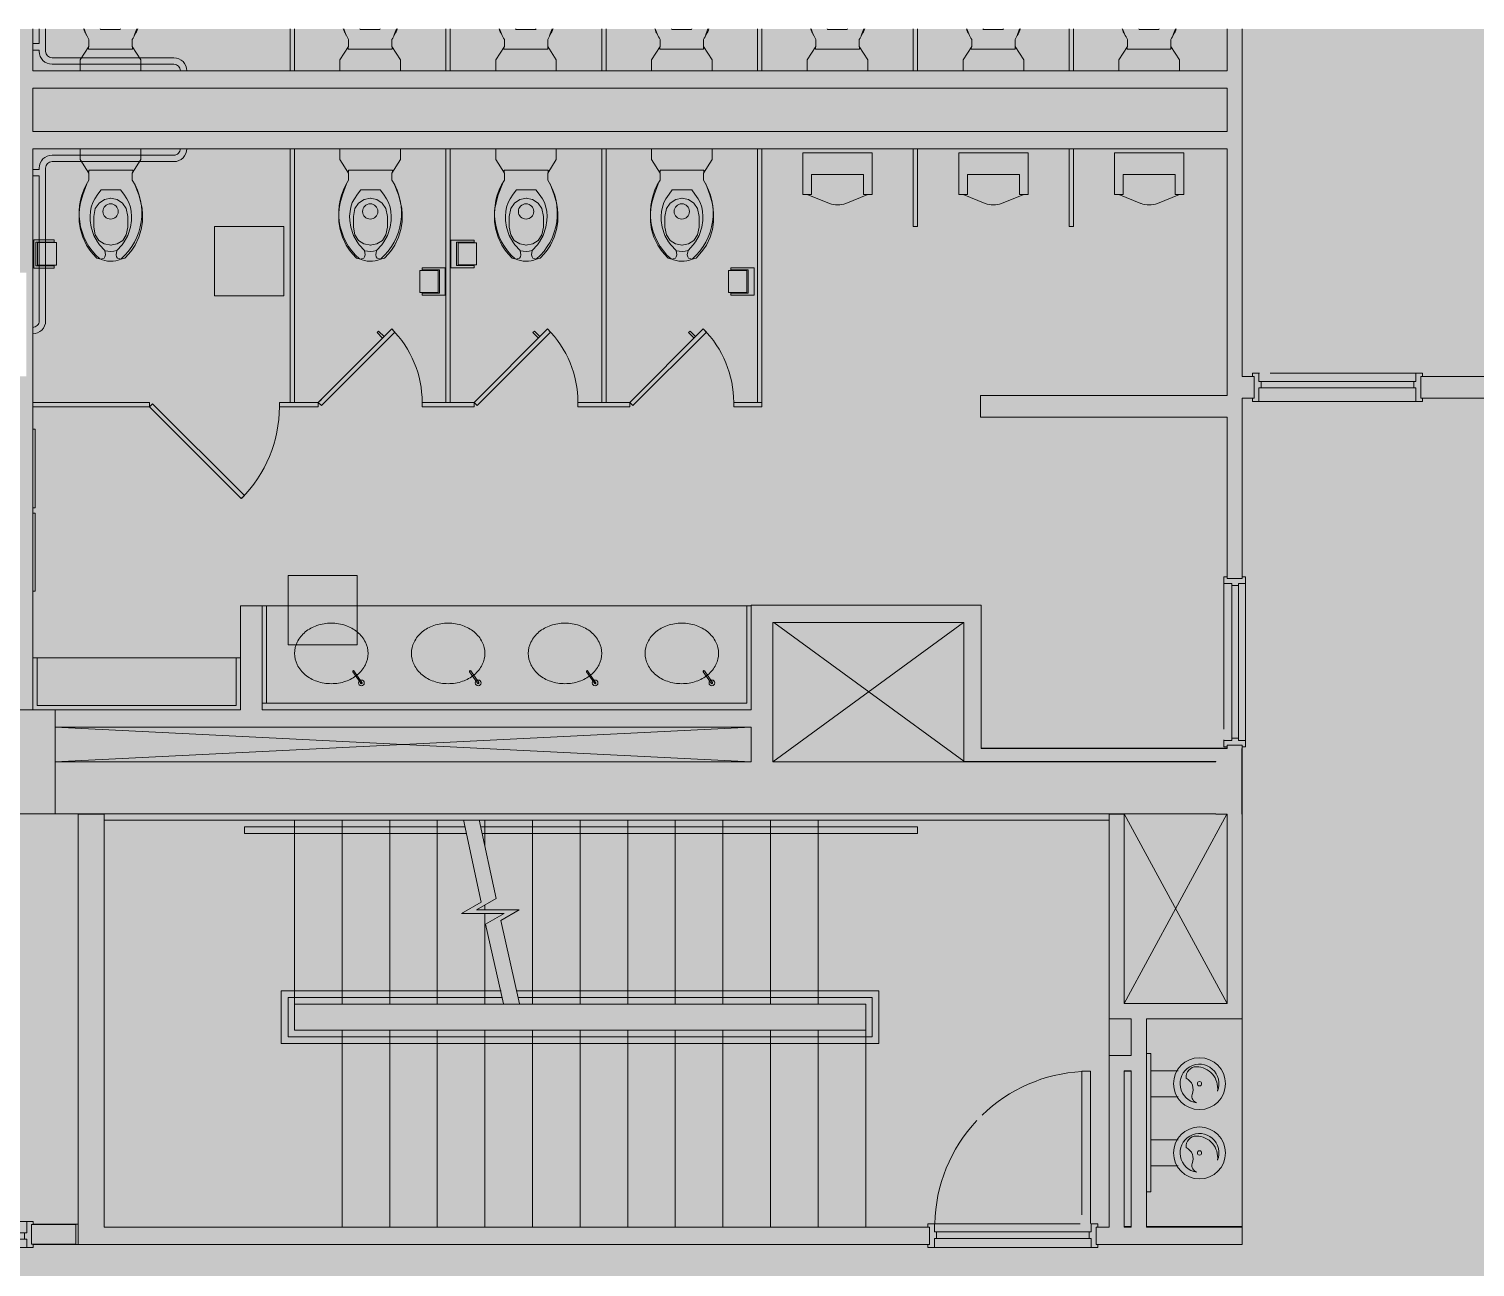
# Model space of a CAD drawing. Header units: inches. Extents: x -60 to 1865, y -31 to 1094.
# Drawn here: x 1041.1 to 1375.3, y 807.8 to 1093.8 of the extents above; entities that cross this region are included whole.
import ezdxf

# ---------------------------------------------------------------- set-up
doc = ezdxf.new("R2010")
doc.units = ezdxf.units.IN
doc.header["$MEASUREMENT"] = 0
for name, color, linetype, lineweight in [('A-CLNG', 13, 'Continuous', 13), ('A-CLNG-PATT', 13, 'Continuous', 13), ('A-DETL-GENF', 92, 'Continuous', 9), ('A-DOOR', 31, 'Continuous', 13), ('A-WALL', 113, 'Continuous', 13), ('A-WALL-PATT', 111, 'Continuous', 13), ('CORE', 7, 'Continuous', 9), ('I-WALL', 2, 'Continuous', 13), ('S-COLS', 52, 'Continuous', 13), ('Victor Bldg - 5th Floor_LINK_dwg', 8, 'Continuous', 9)]:
    doc.layers.add(name, color=color, linetype=linetype, lineweight=lineweight)

# ---------------------------------------------------------------- blocks, each defined once
blk = doc.blocks.new('Door - Single - Solid Door-8181381-REFLECTED CEILING PLAN')
at = {"layer": 'A-DOOR'}
h = blk.add_hatch(color=250, dxfattribs=at)
h.paths.add_polyline_path([(-15.26, -3.09), (-14.13, -3.09), (-14.13, -1.21), (-13.63, -1.21), (-13.63, 0.29), (-14.13, 0.29), (-14.13, 2.91), (-15.63, 2.91), (-15.63, 2.16), (-15.26, 2.16), (-15.26, -2.34), (-15.63, -2.34), (-15.63, -3.09)], flags=0)
h.paths.add_polyline_path([(22.12, -3.09), (23.62, -3.09), (23.62, -2.34), (23.24, -2.34), (23.24, 2.16), (23.62, 2.16), (23.62, 2.91), (22.12, 2.91), (22.12, 0.29), (21.62, 0.29), (21.62, -1.21), (22.12, -1.21), (22.12, -2.4)], flags=0)
at = {"layer": 'A-DOOR', "color": 8, "lineweight": 20}
for p, q in [((-14.13, 2.91), (-15.63, 2.91)), ((-15.63, 2.91), (-15.63, 2.16)), ((-14.13, 0.29), (-14.13, 2.91)), ((-13.63, 0.29), (-14.13, 0.29)), ((-13.63, -1.21), (-13.63, 0.29)), ((21.62, 0.29), (21.62, -1.21)), ((22.12, 0.29), (21.62, 0.29)), ((22.12, 2.91), (22.12, 0.29)), ((23.62, 2.91), (22.12, 2.91)), ((23.62, 2.16), (23.62, 2.91)), ((-15.63, -2.34), (-15.63, -3.09)), ((-15.63, -3.09), (-14.13, -3.09)), ((-14.13, -1.21), (-13.63, -1.21)), ((-14.13, -3.09), (-14.13, -1.21)), ((21.62, -1.21), (22.12, -1.21)), ((22.12, -1.21), (22.12, -3.09)), ((22.12, -3.09), (23.62, -3.09)), ((23.62, -3.09), (23.62, -2.34))]:
    blk.add_line(p, q, dxfattribs=at)
at = {"layer": 'A-DOOR', "lineweight": 9}
for p, q in [((-14.13, 2.91), (22.12, 2.91)), ((-13.63, 0.29), (21.62, 0.29)), ((-14.13, -3.09), (-14.01, -3.09)), ((-13.63, -1.21), (21.62, -1.21)), ((-11.53, -3.09), (22.12, -3.09))]:
    blk.add_line(p, q, dxfattribs=at)
blk = doc.blocks.new('Door - Single - Solid Door-8181384-REFLECTED CEILING PLAN')
at = {"layer": 'A-DOOR'}
h = blk.add_hatch(color=250, dxfattribs=at)
h.paths.add_polyline_path([(23.62, 2.66), (22.12, 2.66), (22.12, 0.54), (21.62, 0.54), (21.62, -0.96), (22.12, -0.96), (22.12, -2.84), (23.62, -2.84), (23.62, -2.09), (23.24, -2.09), (23.24, 1.91), (23.62, 1.91), (23.62, 2.37)], flags=0)
h.paths.add_polyline_path([(-15.26, 2.66), (-15.63, 2.66), (-15.63, 1.91), (-15.26, 1.91), (-15.26, -2.09), (-15.63, -2.09), (-15.63, -2.84), (-14.13, -2.84), (-14.13, -0.96), (-13.63, -0.96), (-13.63, 0.54), (-14.13, 0.54), (-14.13, 2.66)], flags=0)
at = {"layer": 'A-DOOR', "color": 8, "lineweight": 20}
for p, q in [((-14.13, 2.66), (-15.63, 2.66)), ((-15.63, 2.66), (-15.63, 1.91)), ((-14.13, 0.54), (-14.13, 2.66)), ((-13.63, 0.54), (-14.13, 0.54)), ((-13.63, -0.96), (-13.63, 0.54)), ((21.62, 0.54), (21.62, -0.96)), ((22.12, 0.54), (21.62, 0.54)), ((22.12, 2.66), (22.12, 0.54)), ((23.62, 2.66), (22.12, 2.66)), ((23.62, 1.91), (23.62, 2.66)), ((-15.63, -2.09), (-15.63, -2.84)), ((-15.63, -2.84), (-14.13, -2.84)), ((-14.13, -0.96), (-13.63, -0.96)), ((-14.13, -2.84), (-14.13, -0.96)), ((21.62, -0.96), (22.12, -0.96)), ((22.12, -0.96), (22.12, -2.84)), ((22.12, -2.84), (23.62, -2.84)), ((23.62, -2.84), (23.62, -2.09))]:
    blk.add_line(p, q, dxfattribs=at)
at = {"layer": 'A-DOOR', "lineweight": 9}
for p, q in [((-14.13, 2.66), (22.12, 2.66)), ((-13.63, 0.54), (21.62, 0.54)), ((-14.13, -2.84), (-14.01, -2.84)), ((-13.63, -0.96), (21.62, -0.96)), ((-11.53, -2.84), (22.12, -2.84))]:
    blk.add_line(p, q, dxfattribs=at)
blk = doc.blocks.new('Door - Single - Solid Door-8181372-REFLECTED CEILING PLAN')
at = {"layer": 'A-DOOR'}
h = blk.add_hatch(color=250, dxfattribs=at)
h.paths.add_polyline_path([(23.6, -3.16), (23.62, -3.16), (23.62, -2.41), (23.24, -2.41), (23.24, 2.59), (23.62, 2.59), (23.62, 3.34), (22.12, 3.34), (22.12, 1.46), (21.62, 1.46), (21.62, -0.04), (22.12, -0.04), (22.12, -3.16), (23.24, -3.16)], flags=0)
h.paths.add_polyline_path([(-15.61, -3.16), (-14.13, -3.16), (-14.13, -0.04), (-13.63, -0.04), (-13.63, 1.46), (-14.13, 1.46), (-14.13, 3.34), (-15.63, 3.34), (-15.63, 2.59), (-15.26, 2.59), (-15.26, -2.41), (-15.63, -2.41), (-15.63, -3.16)], flags=0)
at = {"layer": 'A-DOOR', "color": 8, "lineweight": 20}
for p, q in [((-15.63, 2.59), (-15.63, 3.34)), ((-15.63, 3.34), (-14.13, 3.34)), ((-14.13, 3.34), (-14.13, 1.46)), ((-14.13, 1.46), (-13.63, 1.46)), ((-13.63, 1.46), (-13.63, -0.04)), ((21.62, -0.04), (21.62, 1.46)), ((21.62, 1.46), (22.12, 1.46)), ((22.12, 1.46), (22.12, 3.34)), ((22.12, 3.34), (23.62, 3.34)), ((23.62, 3.34), (23.62, 2.59)), ((-15.63, -3.16), (-15.63, -2.41)), ((-14.13, -3.16), (-15.63, -3.16)), ((-13.63, -0.04), (-14.13, -0.04)), ((-14.13, -0.04), (-14.13, -3.16)), ((22.12, -0.04), (21.62, -0.04)), ((22.12, -3.16), (22.12, -0.04)), ((23.62, -3.16), (22.12, -3.16)), ((23.62, -2.41), (23.62, -3.16))]:
    blk.add_line(p, q, dxfattribs=at)
at = {"layer": 'A-DOOR', "lineweight": 9}
for p, q in [((-14.13, 3.34), (-14.01, 3.34)), ((-13.63, 1.46), (21.62, 1.46)), ((-11.53, 3.34), (22.12, 3.34)), ((-14.13, -3.16), (22.12, -3.16)), ((-13.63, -0.04), (21.62, -0.04))]:
    blk.add_line(p, q, dxfattribs=at)
blk = doc.blocks.new('Door - Single - Solid Door-8181363-REFLECTED CEILING PLAN')
at = {"layer": 'A-DOOR'}
h = blk.add_hatch(color=250, dxfattribs=at)
h.paths.add_polyline_path([(-15.63, 2.59), (-15.63, 1.84), (-15.26, 1.84), (-15.26, -1.66), (-15.63, -1.66), (-15.63, -2.41), (-14.13, -2.41), (-14.13, -0.79), (-13.63, -0.79), (-13.63, 0.71), (-14.13, 0.71), (-14.13, 2.59), (-15.26, 2.59)], flags=0)
h.paths.add_polyline_path([(22.12, 2.59), (22.12, 0.71), (21.62, 0.71), (21.62, -0.79), (22.12, -0.79), (22.12, -2.41), (23.62, -2.41), (23.62, -1.66), (23.24, -1.66), (23.24, 1.84), (23.62, 1.84), (23.62, 2.59), (23.24, 2.59)], flags=0)
at = {"layer": 'A-DOOR', "color": 8, "lineweight": 20}
for p, q in [((-15.63, 1.84), (-15.63, 2.59)), ((-15.63, 2.59), (-14.13, 2.59)), ((-14.13, 2.59), (-14.13, 0.71)), ((-14.13, 0.71), (-13.63, 0.71)), ((-13.63, 0.71), (-13.63, -0.79)), ((21.62, -0.79), (21.62, 0.71)), ((21.62, 0.71), (22.12, 0.71)), ((22.12, 0.71), (22.12, 2.59)), ((22.12, 2.59), (23.62, 2.59)), ((23.62, 2.59), (23.62, 1.84)), ((-15.63, -2.41), (-15.63, -1.66)), ((-14.13, -2.41), (-15.63, -2.41)), ((-13.63, -0.79), (-14.13, -0.79)), ((-14.13, -0.79), (-14.13, -2.41)), ((22.12, -0.79), (21.62, -0.79)), ((22.12, -2.41), (22.12, -0.79)), ((23.62, -2.41), (22.12, -2.41)), ((23.62, -1.66), (23.62, -2.41))]:
    blk.add_line(p, q, dxfattribs=at)
at = {"layer": 'A-DOOR', "lineweight": 9}
for p, q in [((-14.13, 2.59), (-14.01, 2.59)), ((-13.63, 0.71), (21.62, 0.71)), ((-11.53, 2.59), (22.12, 2.59)), ((-14.13, -2.41), (22.12, -2.41)), ((-13.63, -0.79), (21.62, -0.79))]:
    blk.add_line(p, q, dxfattribs=at)
blk = doc.blocks.new('Concrete-Rectangular-Column - 24_ X 24_-6973359-REFLECTED CEILING PLAN')
at = {"layer": 'S-COLS', "lineweight": 9}
blk.add_hatch(color=7, dxfattribs=at).paths.add_polyline_path([(12, -12), (12, 12), (-12, 12), (-12, -12)], flags=0)
at = {"layer": 'S-COLS', "color": 8, "lineweight": 20}
for p, q in [((-12, 12), (12, 12)), ((-12, -12), (-12, 12)), ((12, 12), (12, -12)), ((12, -12), (-12, -12))]:
    blk.add_line(p, q, dxfattribs=at)
blk = doc.blocks.new('Victor Bldg - 5th Floor_LINK_dwg_DRL36-8211179-REFLECTED CEILING PLAN')
at = {"layer": 'CORE'}
blk.add_line((0, 36), (0, 0.8), dxfattribs=at)
at = {"layer": 'CORE', "flags": 128}
blk.add_lwpolyline([(-2, 2.8), (-2, 36), (0, 36)], dxfattribs=at)
at = {"layer": 'CORE'}
for start, end in [(93.1798, 134.0968), (136.8853, 178.8026)]:
    blk.add_arc((0, 0), 36, start, end, dxfattribs=at)
blk = doc.blocks.new('Victor Bldg - 5th Floor_LINK_dwg_TOILETWP-8211189-REFLECTED CEILING PLAN')
at = {"layer": 'CORE', "flags": 128}
for points in [[(7.25, 5), (5.62, 5), (2.5, 7), (0, 7)], [(8.12, -5.46), (10.63, -6.42), (12.51, -6.92), (13.83, -7.19), (15.03, -7.26), (16.87, -7.26), (18.65, -6.98), (20.47, -6.44), (22.28, -5.58), (23.44, -4.8), (24.31, -4.1), (25.28, -3.19), (25.51, -2.28), (25.47, -2.01), (25.3, -1.48), (24.97, -1.3), (24.53, -1.17), (23.54, -1.33), (22.24, -2.55), (21.51, -3.05), (20.03, -3.89), (18.15, -4.51), (16.56, -4.74), (15.6, -4.76), (14.51, -4.67), (13.47, -4.49), (12.4, -4.14), (11.6, -3.67), (10.47, -2.94), (9.53, -2.21), (9.53, 2.3), (10.47, 3.03), (11.6, 3.77), (12.4, 4.23), (13.47, 4.59), (14.51, 4.77), (15.6, 4.85), (16.56, 4.84), (18.15, 4.6), (20.03, 3.98), (21.51, 3.14), (22.24, 2.64), (23.54, 1.43), (24.53, 1.27), (24.97, 1.39), (25.3, 1.57), (25.47, 2.11), (25.51, 2.37), (25.28, 3.28), (24.31, 4.19), (23.44, 4.89), (22.28, 5.68), (20.47, 6.53), (18.65, 7.07), (16.87, 7.35), (15.03, 7.35), (13.83, 7.28), (12.51, 7.01), (10.63, 6.51), (8.12, 5.55)], [(5.43, 5.11), (4.97, 5.11), (4.97, -5.04), (5.43, -5.04)], [(22.31, -0.02), (21.99, 1.55), (21.18, 2.81), (19.9, 3.63), (18.1, 4), (15.65, 4), (13.85, 3.63), (12.61, 2.77), (11.74, 1.51), (11.44, 0)], [(22.31, 0.11), (21.99, -1.46), (21.18, -2.72), (19.9, -3.54), (18.1, -3.9), (15.65, -3.9), (13.85, -3.54), (12.61, -2.68), (11.74, -1.41), (11.44, 0.09)], [(0, -7), (2.5, -7), (5.62, -5), (7.25, -5)]]:
    blk.add_lwpolyline(points, dxfattribs=at)
at = {"layer": 'CORE'}
blk.add_circle((14.5, 0), 1.77, dxfattribs=at)
for centre, radius, start, end in [((14.87, -6.83), 14.07, 40.8531, 122.7754), ((18.78, 0), 4.96, 344.4353, 16.8577), ((20.02, 0), 5.98, 335.3815, 23.3669), ((14.91, 6.75), 14.03, 236.9216, 318.7734)]:
    blk.add_arc(centre, radius, start, end, dxfattribs=at)
blk = doc.blocks.new('Victor Bldg - 5th Floor_LINK_dwg_AG131-8211190-REFLECTED CEILING PLAN')
at = {"layer": 'CORE'}
for p, q in [((1257, 1055.54), (1262.11, 1053.49)), ((1271, 1055.54), (1265.89, 1053.49))]:
    blk.add_line(p, q, dxfattribs=at)
at = {"layer": 'CORE', "flags": 128}
blk.add_lwpolyline([(1256, 1055.54), (1256, 1065.14), (1272, 1065.14), (1272, 1055.54), (1270, 1055.54), (1270, 1060.16), (1258, 1060.16), (1258, 1055.54)], close=True, dxfattribs=at)
at = {"layer": 'CORE'}
blk.add_ellipse((1264, 1056.13), major_axis=(4, 0), ratio=0.75, start_param=4.220783, end_param=5.203995, dxfattribs=at)
blk = doc.blocks.new('Victor Bldg - 5th Floor_LINK_dwg_AG131-8211191-REFLECTED CEILING PLAN')
at = {"layer": 'CORE'}
for p, q in [((1221, 1055.54), (1226.11, 1053.49)), ((1235, 1055.54), (1229.89, 1053.49))]:
    blk.add_line(p, q, dxfattribs=at)
at = {"layer": 'CORE', "flags": 128}
blk.add_lwpolyline([(1220, 1055.54), (1220, 1065.14), (1236, 1065.14), (1236, 1055.54), (1234, 1055.54), (1234, 1060.16), (1222, 1060.16), (1222, 1055.54)], close=True, dxfattribs=at)
at = {"layer": 'CORE'}
blk.add_ellipse((1228, 1056.13), major_axis=(4, 0), ratio=0.75, start_param=4.220783, end_param=5.203995, dxfattribs=at)
blk = doc.blocks.new('Victor Bldg - 5th Floor_LINK_dwg_AG131-8211192-REFLECTED CEILING PLAN')
at = {"layer": 'CORE'}
for p, q in [((1293, 1055.54), (1298.11, 1053.49)), ((1307, 1055.54), (1301.89, 1053.49))]:
    blk.add_line(p, q, dxfattribs=at)
at = {"layer": 'CORE', "flags": 128}
blk.add_lwpolyline([(1292, 1055.54), (1292, 1065.14), (1308, 1065.14), (1308, 1055.54), (1306, 1055.54), (1306, 1060.16), (1294, 1060.16), (1294, 1055.54)], close=True, dxfattribs=at)
at = {"layer": 'CORE'}
blk.add_ellipse((1300, 1056.13), major_axis=(4, 0), ratio=0.75, start_param=4.220783, end_param=5.203995, dxfattribs=at)
blk = doc.blocks.new('Victor Bldg - 5th Floor_LINK_dwg_TOILETWP-V5-REFLECTED CEILING PLAN')
at = {"layer": 'CORE'}
for p, q in [((9.66, 6.14), (8.12, 5.55)), ((8.12, -5.46), (9.66, -6.05))]:
    blk.add_line(p, q, dxfattribs=at)
at = {"layer": 'CORE', "flags": 128}
for points in [[(7.25, 5), (5.63, 5), (2.5, 7), (0, 7)], [(5.43, 5.11), (4.97, 5.11), (4.97, -5.04), (5.43, -5.04)], [(9.66, -2.32), (9.53, -2.21), (9.53, 2.3), (9.66, 2.41)], [(0, -7), (2.5, -7), (5.63, -5), (7.25, -5)]]:
    blk.add_lwpolyline(points, dxfattribs=at)
at = {"layer": 'CORE'}
for centre, radius, start, end in [((14.87, -6.83), 14.07, 111.7273, 122.7754), ((14.91, 6.75), 14.03, 236.9216, 248.0339)]:
    blk.add_arc(centre, radius, start, end, dxfattribs=at)
blk = doc.blocks.new('Victor Bldg - 5th Floor_LINK_dwg-6972324-REFLECTED CEILING PLAN')
at = {"layer": 'CORE'}
for p, q in [((1044.99, 1088.61), (1044.99, 1093.79)), ((1101.5, 1093.79), (1101.5, 1084.12)), ((1102.5, 1093.79), (1102.5, 1084.12)), ((1137.5, 1093.79), (1137.5, 1084.12)), ((1138.5, 1093.79), (1138.5, 1084.12)), ((1173.5, 1093.79), (1173.5, 1084.12)), ((1174.5, 1093.79), (1174.5, 1084.12)), ((1209.5, 1093.79), (1209.5, 1084.12)), ((1210.5, 1093.79), (1210.5, 1084.12)), ((1245.5, 1093.79), (1245.5, 1084.12)), ((1246.5, 1093.79), (1246.5, 1084.12)), ((1281.5, 1093.79), (1281.5, 1084.12)), ((1282.5, 1093.79), (1282.5, 1084.12)), ((1074.63, 1087.12), (1046.48, 1087.12)), ((1046.48, 1085.63), (1074.63, 1085.63)), ((1101.5, 1007.5), (1101.5, 1066.12)), ((1102.5, 1007.5), (1102.5, 1066.12)), ((1137.5, 1007.5), (1137.5, 1066.12)), ((1138.5, 1007.5), (1138.5, 1066.12)), ((1173.5, 1007.5), (1173.5, 1066.12)), ((1174.5, 1007.5), (1174.5, 1066.12)), ((1209.5, 1007.5), (1209.5, 1066.12)), ((1046.48, 1064.62), (1074.63, 1064.62)), ((1074.63, 1063.13), (1046.48, 1063.13)), ((1044.99, 1061.64), (1044.99, 1026.34)), ((1044.98, 1045.03), (1046.48, 1045.03)), ((1044.98, 1044.53), (1046.48, 1044.53)), ((1044.98, 1044.43), (1046.48, 1044.43)), ((1043.5, 1026.28), (1043.5, 1038.78)), ((1046.48, 1039.2), (1044.98, 1039.2)), ((1044.98, 1039.03), (1046.48, 1039.03)), ((1044.98, 1038.53), (1046.48, 1038.53)), ((1095, 960.5), (1208, 960.5)), ((1096, 960.5), (1096, 938)), ((1257.13, 956.69), (1213, 924.5)), ((1213.26, 956.69), (1257.19, 924.64)), ((1090, 948.5), (1042, 948.5)), ((1047.22, 924.51), (1208, 932.5)), ((1208, 924.5), (1047.22, 932.49)), ((1261.18, 927.62), (1318, 927.62)), ((1257.38, 924.56), (1257.38, 924.5)), ((1052.5, 912.5), (1052.5, 912.38)), ((1294.25, 912.38), (1294.25, 912.5)), ((1318, 868.63), (1294.25, 912.5)), ((1317.93, 912.38), (1294.25, 868.63)), ((1290.75, 911), (1058.5, 911)), ((1113.5, 868.5), (1113.5, 911)), ((1124.5, 868.5), (1124.5, 911)), ((1135.5, 868.5), (1135.5, 911)), ((1146.5, 904.93), (1146.5, 911)), ((1157.5, 868.5), (1157.5, 911)), ((1168.5, 868.5), (1168.5, 911)), ((1179.5, 868.5), (1179.5, 911)), ((1190.5, 868.5), (1190.5, 911)), ((1201.5, 868.5), (1201.5, 911)), ((1212.5, 868.5), (1212.5, 911)), ((1223.5, 868.5), (1223.5, 911)), ((1146.5, 890.27), (1146.5, 891.38)), ((1146.5, 868.5), (1146.5, 889.43)), ((1150.23, 871.6), (1099.4, 871.6)), ((1103.05, 862.5), (1102.5, 862.5)), ((1113.5, 817), (1113.5, 862.5)), ((1124.5, 817), (1124.5, 862.5)), ((1135.5, 817), (1135.5, 862.5)), ((1146.5, 817), (1146.5, 862.5)), ((1157.5, 817), (1157.5, 862.5)), ((1168.5, 817), (1168.5, 862.5)), ((1179.5, 817), (1179.5, 862.5)), ((1190.5, 817), (1190.5, 862.5)), ((1201.5, 817), (1201.5, 862.5)), ((1212.5, 817), (1212.5, 862.5)), ((1223.5, 817), (1223.5, 862.5)), ((1290.75, 856.63), (1290.75, 865.13)), ((1294.25, 853), (1295.88, 853)), ((1300.38, 853.12), (1306.68, 853.12)), ((1300.38, 847.12), (1306.68, 847.12)), ((1300.38, 837.12), (1306.68, 837.12)), ((1300.38, 831.12), (1306.68, 831.12)), ((1052.5, 817.63), (1042.13, 817.63)), ((1295.88, 817.13), (1294.25, 817.13)), ((1299.38, 817.13), (1321.5, 817.13))]:
    blk.add_line(p, q, dxfattribs=at)
at = {"layer": 'CORE', "flags": 128}
for points in [[(1043.5, 1093.79), (1043.5, 1090.39), (1042, 1090.39)], [(1042, 1088.9), (1043.5, 1088.9), (1043.5, 1088.61)], [(1210.5, 1007.5), (1204, 1007.5), (1204, 1006.5), (1210.5, 1006.5), (1210.5, 1066.12)], [(1245.5, 1066.12), (1245.5, 1048.12), (1246.5, 1048.12), (1246.5, 1066.12)], [(1281.5, 1066.12), (1281.5, 1048.12), (1282.5, 1048.12), (1282.5, 1066.12)], [(1042, 1061.35), (1043.5, 1061.35), (1043.5, 1061.64)], [(1043.5, 1026.34), (1043.5, 1059.86), (1042, 1059.86)], [(1044.96, 1038.53), (1042.23, 1038.53), (1042.23, 1045.03), (1044.96, 1045.03)], [(1044.96, 1044.53), (1042.73, 1044.53), (1042.73, 1039.03), (1044.96, 1039.03)], [(1044.96, 1039.2), (1043.1, 1039.2), (1043.1, 1044.43), (1044.96, 1044.43)], [(1046.48, 1044.53), (1046.98, 1044.53), (1046.98, 1045.03), (1046.48, 1045.03)], [(1046.48, 1044.43), (1047.5, 1044.43), (1047.5, 1039.2), (1046.48, 1039.2)], [(1046.48, 1039.03), (1046.98, 1039.03), (1046.98, 1038.53), (1046.48, 1038.53)], [(1108, 1007.5), (1124.97, 1024.47), (1125.68, 1023.76)], [(1108, 1006.5), (1108, 1007.5), (1108.71, 1006.79), (1125.68, 1023.76)], [(1123.2, 1022.7), (1121.92, 1023.99), (1121.57, 1023.63), (1122.85, 1022.35)], [(1159.2, 1022.7), (1157.92, 1023.99), (1157.57, 1023.63), (1158.85, 1022.35)], [(1195.2, 1022.7), (1193.92, 1023.99), (1193.57, 1023.63), (1194.85, 1022.35)], [(1042, 1007.5), (1069, 1007.5), (1069, 1006.5), (1069.71, 1007.21), (1090.92, 985.99), (1090.21, 985.29), (1069, 1006.5), (1042, 1006.5)], [(1108.71, 1008.21), (1108, 1007.5), (1099, 1007.5), (1099, 1006.5), (1108, 1006.5)], [(1042, 1001.32), (1042.56, 1001.32), (1042.56, 983.19), (1042, 983.19)], [(1042, 963.94), (1042.56, 963.94), (1042.56, 981.94), (1042, 981.94)], [(1207, 960.5), (1207, 938), (1095, 938)], [(1089, 948.5), (1089, 937.5), (1043, 937.5), (1043, 948.5)], [(1257.29, 924.56), (1257.38, 924.5), (1257.38, 924.56)], [(1142.2, 907.9), (1090.93, 907.9), (1090.93, 909.45), (1141.87, 909.45)], [(1102.5, 911), (1102.5, 868.5), (1102.5, 862.5), (1234.5, 862.5), (1234.5, 868.5), (1102.5, 868.5), (1234.5, 868.5), (1234.5, 862.5)], [(1150.83, 868.55), (1146.67, 886.98), (1150.92, 889.43), (1141.1, 889.43), (1145.64, 892.05), (1141.52, 911.05)], [(1154.48, 868.55), (1150.15, 887.81), (1154.4, 890.27), (1144.58, 890.27), (1149.12, 892.89), (1145.17, 911.05)], [(1145.52, 909.45), (1246.5, 909.45), (1246.5, 907.9), (1145.85, 907.9)], [(1099.45, 871.6), (1099.45, 859.4), (1174.57, 859.4), (1237.5, 859.4), (1237.5, 871.6), (1153.88, 871.6)], [(1154.18, 870.05), (1236, 870.05), (1236, 860.95), (1174.23, 860.95), (1101, 860.95), (1101, 870.05), (1150.53, 870.05)], [(1234.5, 817), (1234.5, 862.5), (1102.5, 862.5), (1102.5, 868.5)], [(1299.38, 857.12), (1300.38, 857.12), (1300.38, 825.12), (1299.38, 825.12)]]:
    blk.add_lwpolyline(points, dxfattribs=at)
for points in [[(1084, 1032.12), (1084, 1048.12), (1100, 1048.12), (1100, 1032.12)], [(1144.03, 1038.63), (1138.65, 1038.63), (1138.65, 1045), (1144.03, 1045), (1144.03, 1044.5), (1139.97, 1044.5), (1139.97, 1039.13), (1144.03, 1039.13)], [(1144.54, 1044.38), (1140.34, 1044.38), (1140.34, 1039.27), (1144.54, 1039.27)], [(1131.46, 1032.87), (1135.66, 1032.87), (1135.66, 1037.98), (1131.46, 1037.98)], [(1131.97, 1038.63), (1137.35, 1038.63), (1137.35, 1032.25), (1131.97, 1032.25), (1131.97, 1032.75), (1136.03, 1032.75), (1136.03, 1038.13), (1131.97, 1038.13)], [(1202.8, 1032.87), (1207, 1032.87), (1207, 1037.98), (1202.8, 1037.98)], [(1203.31, 1038.63), (1208.69, 1038.63), (1208.69, 1032.25), (1203.31, 1032.25), (1203.31, 1032.75), (1207.37, 1032.75), (1207.37, 1038.13), (1203.31, 1038.13)], [(1132, 1006.5), (1132, 1007.5), (1144, 1007.5), (1144.71, 1006.79), (1161.68, 1023.76), (1160.97, 1024.47), (1144, 1007.5), (1144, 1006.5)], [(1197.68, 1023.76), (1196.97, 1024.47), (1180, 1007.5), (1168, 1007.5), (1168, 1006.5), (1180, 1006.5), (1180, 1007.5), (1180.71, 1006.79)], [(1117, 951.5), (1101, 951.5), (1101, 967.5), (1117, 967.5)], [(1115.97, 945.3), (1117.82, 942.62)], [(1116.24, 945.46), (1118.08, 942.78)], [(1142.97, 945.3), (1144.82, 942.62)], [(1143.24, 945.46), (1145.08, 942.78)], [(1169.97, 945.3), (1171.82, 942.62)], [(1170.24, 945.46), (1172.08, 942.78)], [(1196.97, 945.3), (1198.82, 942.62)], [(1197.24, 945.46), (1199.08, 942.78)]]:
    blk.add_lwpolyline(points, close=True, dxfattribs=at)
at = {"layer": 'CORE'}
for centre, radius in [((1117.95, 942.7), 0.667), ((1117.95, 942.7), 0.667), ((1144.95, 942.7), 0.667), ((1144.95, 942.7), 0.667), ((1171.95, 942.7), 0.667), ((1171.95, 942.7), 0.667), ((1198.95, 942.7), 0.667), ((1198.95, 942.7), 0.667), ((1311.63, 850.12), 6), ((1311.63, 850.12), 0.5), ((1311.63, 834.12), 6), ((1311.63, 834.12), 0.5)]:
    blk.add_circle(centre, radius, dxfattribs=at)
for centre, radius, start, end in [((1046.48, 1088.61), 2.98, 180, 270), ((1046.48, 1088.61), 1.49, 180, 270), ((1074.63, 1084.13), 2.98, 359.8525, 90), ((1074.63, 1084.13), 1.49, 359.7049, 90), ((1074.63, 1066.12), 2.98, 270, 0.1475), ((1074.63, 1066.12), 1.49, 270, 0.2951), ((1046.48, 1061.64), 2.98, 90, 180), ((1046.48, 1061.64), 1.49, 90, 180), ((1042.01, 1026.34), 2.98, 269.8525, 0), ((1042.01, 1026.34), 1.49, 269.7049, 0), ((1108, 1007.5), 24, 0, 45), ((1144, 1007.5), 24, 0, 45), ((1180, 1007.5), 24, 0, 45), ((1069, 1006.5), 30, 315, 360), ((1110.45, 947.85), 8.59, 108.8354, 129.4725), ((1111, 946.23), 10.29, 90, 108.8354), ((1111, 946.23), 10.29, 71.1646, 90), ((1111.55, 947.85), 8.59, 50.5275, 71.1646), ((1137.45, 947.85), 8.59, 108.8354, 129.4725), ((1138, 946.23), 10.29, 90, 108.8354), ((1138, 946.23), 10.29, 71.1646, 90), ((1138.55, 947.85), 8.59, 50.5275, 71.1646), ((1164.45, 947.85), 8.59, 108.8354, 129.4725), ((1165, 946.23), 10.29, 90, 108.8354), ((1165, 946.23), 10.29, 71.1646, 90), ((1165.55, 947.85), 8.59, 50.5275, 71.1646), ((1191.45, 947.85), 8.59, 108.8354, 129.4725), ((1192, 946.23), 10.29, 90, 108.8354), ((1192, 946.23), 10.29, 71.1646, 90), ((1192.55, 947.85), 8.59, 50.5275, 71.1646), ((1109.61, 948.87), 7.26, 129.4725, 153.2988), ((1112.39, 948.87), 7.26, 26.7012, 50.5275), ((1136.61, 948.87), 7.26, 129.4725, 153.2988), ((1139.39, 948.87), 7.26, 26.7012, 50.5275), ((1163.61, 948.87), 7.26, 129.4725, 153.2988), ((1166.39, 948.87), 7.26, 26.7012, 50.5275), ((1190.61, 948.87), 7.26, 129.4725, 153.2988), ((1193.39, 948.87), 7.26, 26.7012, 50.5275), ((1108.3, 949.53), 5.8, 153.2988, 180), ((1108.3, 949.53), 5.8, 180, 206.7012), ((1113.7, 949.53), 5.8, 0, 26.7012), ((1113.7, 949.53), 5.8, 333.2988, 0), ((1135.3, 949.53), 5.8, 153.2988, 180), ((1135.3, 949.53), 5.8, 180, 206.7012), ((1140.7, 949.53), 5.8, 0, 26.7012), ((1140.7, 949.53), 5.8, 333.2988, 0), ((1162.3, 949.53), 5.8, 153.2988, 180), ((1162.3, 949.53), 5.8, 180, 206.7012), ((1167.7, 949.53), 5.8, 0, 26.7012), ((1167.7, 949.53), 5.8, 333.2988, 0), ((1189.3, 949.53), 5.8, 153.2988, 180), ((1189.3, 949.53), 5.8, 180, 206.7012), ((1194.7, 949.53), 5.8, 0, 26.7012), ((1194.7, 949.53), 5.8, 333.2988, 0), ((1109.61, 950.18), 7.26, 206.7012, 230.5275), ((1112.39, 950.18), 7.26, 309.4725, 333.2988), ((1136.61, 950.18), 7.26, 206.7012, 230.5275), ((1139.39, 950.18), 7.26, 309.4725, 333.2988), ((1163.61, 950.18), 7.26, 206.7012, 230.5275), ((1166.39, 950.18), 7.26, 309.4725, 333.2988), ((1190.61, 950.18), 7.26, 206.7012, 230.5275), ((1193.39, 950.18), 7.26, 309.4725, 333.2988), ((1110.45, 951.21), 8.59, 230.5275, 251.1646), ((1111, 952.82), 10.29, 251.1646, 270), ((1111, 952.82), 10.29, 270, 288.8354), ((1111.55, 951.21), 8.59, 288.8354, 309.4725), ((1116.1, 945.39), 0.167, 12.1914, 237.3508), ((1116.1, 945.39), 0.167, 12.1914, 237.3508), ((1117.95, 942.7), 0.167, 191.6829, 56.8423), ((1117.95, 942.7), 0.167, 191.6829, 56.8423), ((1137.45, 951.21), 8.59, 230.5275, 251.1646), ((1138, 952.82), 10.29, 251.1646, 270), ((1138, 952.82), 10.29, 270, 288.8354), ((1138.55, 951.21), 8.59, 288.8354, 309.4725), ((1143.1, 945.39), 0.167, 12.1914, 237.3508), ((1143.1, 945.39), 0.167, 12.1914, 237.3508), ((1144.95, 942.7), 0.167, 191.6829, 56.8423), ((1144.95, 942.7), 0.167, 191.6829, 56.8423), ((1164.45, 951.21), 8.59, 230.5275, 251.1646), ((1165, 952.82), 10.29, 251.1646, 270), ((1165, 952.82), 10.29, 270, 288.8354), ((1165.55, 951.21), 8.59, 288.8354, 309.4725), ((1170.1, 945.39), 0.167, 12.1914, 237.3508), ((1170.1, 945.39), 0.167, 12.1914, 237.3508), ((1171.95, 942.7), 0.167, 191.6829, 56.8423), ((1171.95, 942.7), 0.167, 191.6829, 56.8423), ((1191.45, 951.21), 8.59, 230.5275, 251.1646), ((1192, 952.82), 10.29, 251.1646, 270), ((1192, 952.82), 10.29, 270, 288.8354), ((1192.55, 951.21), 8.59, 288.8354, 309.4725), ((1197.1, 945.39), 0.167, 12.1914, 237.3508), ((1197.1, 945.39), 0.167, 12.1914, 237.3508), ((1198.95, 942.7), 0.167, 191.6829, 56.8423), ((1198.95, 942.7), 0.167, 191.6829, 56.8423), ((1311.63, 850.12), 4.5, 337.8836, 261.735), ((1310.91, 851.65), 2.38, 89.6651, 186.1474), ((1310.88, 849.07), 4.95, 352.5494, 89.5664), ((1307.28, 848.8), 2.88, 336.5344, 64.0013), ((1311.51, 847.22), 1.64, 164.7948, 251.1974), ((1311.63, 834.12), 4.5, 337.8836, 261.735), ((1310.91, 835.65), 2.38, 89.6651, 186.1474), ((1310.88, 833.07), 4.95, 352.5494, 89.5664), ((1307.28, 832.8), 2.88, 336.5344, 64.0013), ((1311.51, 831.22), 1.64, 164.7948, 251.1974)]:
    blk.add_arc(centre, radius, start, end, dxfattribs=at)
for name, p, rotation in [('Victor Bldg - 5th Floor_LINK_dwg_TOILETWP-V5-REFLECTED CEILING PLAN', (1060, 1084.12), 90), ('Victor Bldg - 5th Floor_LINK_dwg_TOILETWP-V5-REFLECTED CEILING PLAN', (1120, 1084.12), 90), ('Victor Bldg - 5th Floor_LINK_dwg_TOILETWP-V5-REFLECTED CEILING PLAN', (1156, 1084.12), 90), ('Victor Bldg - 5th Floor_LINK_dwg_TOILETWP-V5-REFLECTED CEILING PLAN', (1192, 1084.12), 90), ('Victor Bldg - 5th Floor_LINK_dwg_TOILETWP-V5-REFLECTED CEILING PLAN', (1228, 1084.12), 90), ('Victor Bldg - 5th Floor_LINK_dwg_TOILETWP-V5-REFLECTED CEILING PLAN', (1264, 1084.12), 90), ('Victor Bldg - 5th Floor_LINK_dwg_TOILETWP-V5-REFLECTED CEILING PLAN', (1300, 1084.12), 90), ('Victor Bldg - 5th Floor_LINK_dwg_TOILETWP-8211189-REFLECTED CEILING PLAN', (1060, 1066.12), 270), ('Victor Bldg - 5th Floor_LINK_dwg_TOILETWP-8211189-REFLECTED CEILING PLAN', (1120, 1066.12), 270), ('Victor Bldg - 5th Floor_LINK_dwg_TOILETWP-8211189-REFLECTED CEILING PLAN', (1156, 1066.12), 270), ('Victor Bldg - 5th Floor_LINK_dwg_TOILETWP-8211189-REFLECTED CEILING PLAN', (1192, 1066.12), 270)]:
    blk.add_blockref(name, p, dxfattribs=dict(rotation=rotation))
for name, p in [('Victor Bldg - 5th Floor_LINK_dwg_AG131-8211191-REFLECTED CEILING PLAN', (0, 0)), ('Victor Bldg - 5th Floor_LINK_dwg_AG131-8211190-REFLECTED CEILING PLAN', (0, 0)), ('Victor Bldg - 5th Floor_LINK_dwg_AG131-8211192-REFLECTED CEILING PLAN', (0, 0)), ('Victor Bldg - 5th Floor_LINK_dwg_DRL36-8211179-REFLECTED CEILING PLAN', (1286.45, 817))]:
    blk.add_blockref(name, p)

msp = doc.modelspace()

# ---------------------------------------------------------------- hatches: boundary and pattern name
at = {"layer": 'A-CLNG-PATT'}
h = msp.add_hatch(dxfattribs=at)
h.set_pattern_fill('FP_25', color=256, style=0, pattern_type=2)
h.set_pattern_definition([(0, (0, 0), (15.36, 3.84), [1.267, -10.253, 1.267, -10.253, -61.44]), (0, (0, 0), (15.36, 3.84), [-23.04, 1.267, -21.773, 1.267, -10.253, -26.88]), (0, (0, 0), (15.36, 3.84), [-57.6, 1.267, -6.413, 1.267, -17.933]), (120, (5.76, 1.92), (-11.0055376, 11.38215), [1.267, -10.253, 1.267, -10.253, -61.44]), (120, (5.76, 1.92), (-11.0055376, 11.38215), [-23.04, 1.267, -21.773, 1.267, -10.253, -26.88]), (120, (5.76, 1.92), (-11.0055376, 11.38215), [-57.6, 1.267, -6.413, 1.267, -17.933]), (240, (7.68, 9.6), (-4.3544624, -15.22215), [1.267, -10.253, 1.267, -10.253, -61.44]), (240, (7.68, 9.6), (-4.3544624, -15.22215), [-23.04, 1.267, -21.773, 1.267, -10.253, -26.88]), (240, (7.68, 9.6), (-4.3544624, -15.22215), [-57.6, 1.267, -6.413, 1.267, -17.933])])
h.paths.add_polyline_path([(1801, 717.75), (1854.625, 717.75), (1854.625, 753), (1864.7863, 753), (1864.7863, 813.25), (1737.0625, 813.25), (1737.0625, 813), (1710.5, 813), (1710.5, 813.25), (1657.75, 813.25), (1657.75, 813), (1633.75, 813), (1633.75, 813.25), (1633.5, 813.25), (1633.5, 813), (1630.5, 813), (1630.5, 1080.375), (1491.6875, 1080.375), (1491.6875, 814.375), (1491.5, 814.375), (1491.5, 813), (1488.5, 813), (1488.5, 814.375), (1488.25, 814.375), (1488.25, 813), (1381.5, 813), (1381.5, 1008.5), (1363.125, 1008.5), (1363.1053, 1007.75), (1323.875, 1007.75), (1323.875, 1008.5), (1321.5, 1008.5), (1321.5, 967.1875), (1322.25, 967.1678), (1322.25, 927.9375), (1321.5, 927.9375), (1321.5, 813), (1288.125, 813), (1288.125, 812.25), (1248.875, 812.25), (1248.875, 813), (1042.125, 813), (1042.125, 812.3125), (1006.9749, 812.3125), (1031.1933, 788.0941), (1029.9558, 786.8567), (1004.5, 812.3125), (1002.875, 812.3125), (1002.875, 813), (902.8125, 813), (902.8125, 904), (888.0625, 904), (888.0625, 903.25), (886.4375, 903.25), (860.9817, 877.7942), (859.7442, 879.0316), (883.9626, 903.25), (848.8125, 903.25), (848.8125, 904), (829.0625, 904), (829.0625, 951.5), (829, 951.5), (829, 1093.7899), (768.5, 1093.7899), (768.5, 827.9259), (838.625, 827.9259), (838.625, 750.9259), (909.0625, 750.9259), (909.0625, 757.875), (910.8125, 757.875), (910.8125, 750.9259), (1653.9807, 750.9259), (1653.9807, 751.4259), (1801, 751.4259), (1801, 747.9259)], flags=0)
at = {"layer": 'A-DETL-GENF'}
h = msp.add_hatch(color=9, dxfattribs=at)
h.paths.add_polyline_path([(1859, 714.25), (1859, 748), (1864.7863, 748), (1864.7863, 749.5), (1858.125, 749.5), (1858.125, 714.25)], flags=0)
h.paths.add_polyline_path([(1854.625, 717.75), (1854.625, 753), (1864.7863, 753), (1864.7863, 813.25), (1737.0625, 813.25), (1737.0625, 813), (1710.5, 813), (1710.5, 813.25), (1657.75, 813.25), (1657.75, 813), (1633.75, 813), (1633.75, 814.5), (1633.5, 814.5), (1633.5, 813), (1630.5, 813), (1630.5, 855.5), (1637, 855.5), (1637, 826.5), (1657.5, 826.5), (1657.5, 817.75), (1710.5, 817.75), (1710.5, 826.5), (1730.625, 826.5), (1730.625, 924.5), (1710.5, 924.5), (1710.5, 926.5), (1657.5, 926.5), (1657.5, 924.5), (1637, 924.5), (1637, 897.5), (1630.5, 897.5), (1630.5, 959.5), (1637, 959.5), (1637, 932.5), (1657.5, 932.5), (1657.5, 930.5), (1710.5, 930.5), (1710.5, 932.5), (1730.625, 932.5), (1730.625, 1093.7899), (1321.5, 1093.7899), (1321.5, 1013.5), (1323.875, 1013.5), (1323.875, 1014.25), (1325.375, 1014.25), (1325.375, 1012.375), (1325.875, 1012.375), (1325.875, 1010.875), (1325.375, 1010.875), (1325.375, 1007.75), (1323.875, 1007.75), (1323.875, 1008.5), (1321.5, 1008.5), (1321.5, 967.1875), (1322.25, 967.1678), (1322.25, 965.6875), (1320.625, 965.6875), (1320.625, 965.1875), (1319.125, 965.1875), (1319.125, 965.6875), (1317.25, 965.6875), (1317.25, 967.1875), (1318, 967.1875), (1318, 1004.125), (1261, 1004.125), (1261, 1009.125), (1318, 1009.125), (1318, 1066.125), (1042, 1066.125), (1042, 936.5), (1090, 936.5), (1090, 960.5), (1095, 960.5), (1095, 936.5), (1208, 936.5), (1208, 960.6875), (1261.1875, 960.6875), (1261.1875, 927.5625), (1318, 927.5625), (1318, 927.9375), (1317.25, 927.9375), (1317.25, 929.4375), (1319.125, 929.4375), (1319.125, 929.9375), (1320.625, 929.9375), (1320.625, 929.4375), (1322.25, 929.4375), (1322.25, 927.9375), (1321.5, 927.9375), (1321.5, 927.5625), (1321.4375, 927.5625), (1321.4375, 912.375), (1321.5, 912.375), (1321.5, 865.125), (1299.375, 865.125), (1299.375, 817), (1321.5, 817), (1321.5, 813), (1288.125, 813), (1288.125, 812.25), (1286.625, 812.25), (1286.625, 814.375), (1286.125, 814.375), (1286.125, 815.875), (1286.625, 815.875), (1286.625, 817.75), (1288.125, 817.75), (1288.125, 817), (1290.75, 817), (1290.75, 856.625), (1295.875, 856.625), (1295.875, 865.125), (1290.75, 865.125), (1290.75, 912.375), (1294.25, 912.375), (1294.25, 868.625), (1318, 868.625), (1318, 912.375), (1315.4375, 912.375), (1315.4375, 912.5), (993.0598, 912.5), (993.0598, 951.5), (990.4348, 951.5), (990.4348, 950.75), (988.9348, 950.75), (988.9348, 954.875), (988.4348, 954.875), (988.4348, 956.375), (988.9348, 956.375), (988.9348, 958.25), (990.4348, 958.25), (990.4348, 957.5), (993.0598, 957.5), (993.0598, 1017.0625), (1016.5, 1017.0625), (1016.5, 1037.5), (1036, 1037.5), (1036, 1093.7899), (867.4375, 1093.7899), (867.4375, 957.5), (951.1848, 957.5), (951.1848, 958.25), (952.6848, 958.25), (952.6848, 956.375), (953.1848, 956.375), (953.1848, 954.875), (952.6848, 954.875), (952.6848, 950.75), (951.1848, 950.75), (951.1848, 951.5), (833.5625, 951.5), (833.5625, 907.5), (848.8125, 907.5), (848.8322, 908.25), (850.3125, 908.25), (850.3125, 906.625), (850.8125, 906.625), (850.8125, 905.125), (850.3125, 905.125), (850.3125, 903.25), (848.8125, 903.25), (848.8125, 904), (829.0625, 904), (829.0625, 951.5), (829, 951.5), (829, 1093.7899), (768.5, 1093.7899), (768.5, 827.9259), (838.625, 827.9259), (838.625, 750.9259), (1653.9807, 750.9259), (1653.9807, 751.4259), (1801, 751.4259), (1801, 717.75), (1807.0148, 717.75)], flags=0)
h.paths.add_polyline_path([(1249.25, 812.25), (1248.875, 812.25), (1248.875, 813), (1052.5, 813), (1052.5, 912.375), (1058.5, 912.375), (1058.5, 817), (1248.875, 817), (1248.875, 817.75), (1250.375, 817.75), (1250.375, 815.875), (1250.875, 815.875), (1250.875, 814.375), (1250.375, 814.375), (1250.375, 812.25)], flags=0)
h.paths.add_polyline_path([(1040.625, 812.3125), (1040.625, 814.1875), (1040.125, 814.1875), (1040.125, 815.6875), (1040.625, 815.6875), (1040.625, 818.3125), (1042.125, 818.3125), (1042.125, 817.5625), (1052, 817.5625), (1052, 813.0625), (1042.125, 813.0625), (1042.125, 812.3125), (1041.75, 812.3125)], flags=0)
h.paths.add_polyline_path([(1004.375, 812.3125), (1002.875, 812.3125), (1002.875, 813.0625), (902.8125, 813.0625), (902.8125, 904), (888.0625, 904), (888.0625, 903.25), (886.5625, 903.25), (886.5625, 905.125), (886.0625, 905.125), (886.0625, 906.625), (886.5625, 906.625), (886.5625, 908.25), (888.0625, 908.25), (888.0625, 907.5), (902.8125, 907.5), (902.8125, 951.3125), (907.3125, 951.3125), (907.3125, 817.5625), (1002.875, 817.5625), (1002.875, 818.3125), (1004.375, 818.3125), (1004.375, 815.6875), (1004.875, 815.6875), (1004.875, 814.1875), (1004.375, 814.1875), (1004.375, 813)], flags=0)
h.paths.add_polyline_path([(1488.5, 813), (1488.5, 814.5), (1488.25, 814.5), (1488.25, 813), (1381.5, 813), (1381.5, 1008.5), (1363.125, 1008.5), (1363.1053, 1007.75), (1361.625, 1007.75), (1361.625, 1010.875), (1361.125, 1010.875), (1361.125, 1012.375), (1361.625, 1012.375), (1361.625, 1014.25), (1363.125, 1014.25), (1363.125, 1013.5), (1381.5, 1013.5), (1381.5, 1064.75), (1383, 1064.75), (1383, 1064.4113), (1391, 1064.4113), (1391, 1039), (1407, 1039), (1407, 1034.5), (1464.5, 1034.5), (1464.5, 1037), (1485, 1037), (1485, 1064.4113), (1491.5, 1064.4113), (1491.5, 1001.5), (1485, 1001.5), (1485, 1029), (1464.5, 1029), (1464.5, 1030.5), (1407, 1030.5), (1407, 1027), (1391, 1027), (1391, 930.5), (1485, 930.5), (1485, 959.5), (1491.5, 959.5), (1491.5, 897.5), (1485, 897.5), (1485, 926.5), (1395, 926.5), (1395, 906.5), (1391, 906.5), (1391, 826.5), (1485, 826.5), (1485, 855.5), (1491.5, 855.5), (1491.5, 813)], flags=0)
h.paths.add_polyline_path([(1294.25, 817), (1295.875, 817), (1295.875, 853.125), (1294.25, 853.125), (1294.25, 818.5216)], flags=0)
h.paths.add_polyline_path([(1747.717, 817.75), (1864.7863, 817.75), (1864.7863, 994.5), (1841.9885, 994.5), (1841.9885, 1002.5), (1843.4885, 1002.5), (1843.4885, 1093.7899), (1737.125, 1093.7899), (1737.1301, 932.5), (1737.25, 932.5), (1737.25, 924.5), (1737.125, 924.5), (1737.125, 826.5), (1737.0625, 826.5), (1737.0625, 817.75)], flags=0)
h.paths.add_polyline_path([(1023.2231, 916), (1023.2231, 936.5), (1026.375, 936.5), (1026.375, 1013.5), (1016.5, 1013.5), (1016.5, 1013.5625), (996.5598, 1013.5625), (996.5598, 916)], flags=0)
h.paths.add_polyline_path([(1279.4396, 924.5), (1315.4375, 924.5), (1315.4243, 924.5625), (1257.1875, 924.5625), (1257.1875, 956.6875), (1213, 956.6875), (1213, 924.5), (1261.6081, 924.5)], flags=0)
h.paths.add_polyline_path([(1090, 924.5), (1208, 924.5), (1208, 932.5), (1047.2231, 932.5), (1047.2231, 924.5)], flags=0)
h.paths.add_polyline_path([(1038.5, 936.5), (1038.5, 1013.5), (1029.875, 1013.5), (1029.875, 936.5)], flags=0)
h.paths.add_polyline_path([(846.8514, 957.5), (861.9375, 957.5), (861.9375, 1093.7899), (838, 1093.7899), (838, 1037.5), (853, 1037.5), (853, 1013.5), (838, 1013.5), (838, 957.5), (838.625, 957.5)], flags=0)
h.paths.add_polyline_path([(1637, 1001.5), (1630.5, 1001.5), (1630.5, 1064.5), (1637, 1064.5), (1637, 1017.1892)], flags=0)
h.paths.add_polyline_path([(1847.9885, 1002.5), (1864.7863, 1002.5), (1864.7863, 1045.5), (1847.9885, 1045.5)], flags=0)
h.paths.add_polyline_path([(1864.7863, 1052), (1864.7863, 1093.7899), (1847.9885, 1093.7899), (1847.9885, 1052), (1854.625, 1052)], flags=0)
h.paths.add_polyline_path([(1279.4396, 1070.125), (1318, 1070.125), (1318, 1080.125), (1042, 1080.125), (1042, 1070.125), (1202.1292, 1070.125)], flags=0)
h.paths.add_polyline_path([(1318, 1084.125), (1318, 1093.7899), (1042, 1093.7899), (1042, 1084.125), (1279.4396, 1084.125)], flags=0)
at = {"layer": 'A-WALL-PATT', "lineweight": 9}
for points in [[(1036, 1037.5), (1042, 1037.5), (1042, 1093.7899), (1036, 1093.7899)], [(1162.3703, 1080.125), (1318, 1080.125), (1318, 1084.125), (1042, 1084.125), (1042, 1080.125)], [(1162.3703, 1066.125), (1318, 1066.125), (1318, 1070.125), (1042, 1070.125), (1042, 1066.125)], [(1038.5, 936.5), (1042, 936.5), (1042, 1037.5), (1040.5, 1037.5), (1040.5, 1013.5), (1038.5, 1013.5), (1038.5, 956.1557)], [(1318, 1004.125), (1318, 1009.125), (1261, 1009.125), (1261, 1004.125), (1291.7942, 1004.125)], [(1090, 936.5), (1095, 936.5), (1095, 960.5), (1090, 960.5), (1090, 956.1557)], [(1208, 924.5), (1213, 924.5), (1213, 960.6875), (1208, 960.6875), (1208, 925.0857)], [(1257.1875, 956.6875), (1261.1875, 956.6875), (1261.1875, 960.6875), (1213, 960.6875), (1213, 956.6875)], [(1261.1875, 924.5625), (1261.1875, 956.6875), (1257.1875, 956.6875), (1257.1875, 924.5625)], [(1162.3703, 932.5), (1208, 932.5), (1208, 936.5), (1047.2231, 936.5), (1047.2231, 932.5)], [(1318, 924.5625), (1321.4375, 924.5625), (1321.4375, 927.5625), (1261.1875, 927.5625), (1261.1875, 924.5625), (1315.4375, 924.5625)], [(1315.4375, 912.5), (1315.4375, 924.5), (1047.2231, 924.5), (1047.2231, 912.5), (1279.4396, 912.5)], [(1318, 912.375), (1321.4375, 912.375), (1321.4375, 924.5625), (1315.4375, 924.5625), (1315.4375, 912.375)], [(1052.5, 817), (1058.5, 817), (1058.5, 912.375), (1052.5, 912.375), (1052.5, 818.5216)], [(1294.25, 865.125), (1294.25, 912.375), (1290.75, 912.375), (1290.75, 865.125)], [(1321.5, 868.625), (1321.5, 912.375), (1318, 912.375), (1318, 868.625)], [(1294.7124, 865.125), (1321.5, 865.125), (1321.5, 868.625), (1294.25, 868.625), (1294.25, 865.125)], [(1295.875, 817), (1299.375, 817), (1299.375, 865.125), (1295.875, 865.125), (1295.875, 817.6328)], [(1290.75, 853.125), (1295.875, 853.125), (1295.875, 856.625), (1290.75, 856.625)], [(1294.25, 817), (1294.25, 853.125), (1290.75, 853.125), (1290.75, 817)]]:
    msp.add_hatch(color=7, dxfattribs=at).paths.add_polyline_path(points, flags=0)
h = msp.add_hatch(color=7, dxfattribs=at)
h.paths.add_polyline_path([(1318.4874, 927.5625), (1321.5, 927.5625), (1321.5, 928.3125), (1318, 928.3125), (1318, 927.5625)], flags=0)
h.paths.add_polyline_path([(1318, 966.8125), (1321.5, 966.8125), (1321.5, 1093.7899), (1318, 1093.7899), (1318, 1004.125)], flags=0)
h = msp.add_hatch(color=7, dxfattribs=at)
h.paths.add_polyline_path([(1362.75, 1008.5), (1381.5, 1008.5), (1381.4613, 1013.5), (1362.75, 1013.5)], flags=0)
h.paths.add_polyline_path([(1321.5, 1008.5), (1324.25, 1008.5), (1324.25, 1013.5), (1321.5, 1013.5), (1321.5, 1009.125)], flags=0)
h = msp.add_hatch(color=7, dxfattribs=at)
h.paths.add_polyline_path([(1045.3009, 813.0625), (1052, 813.0625), (1052, 817.5625), (1041.75, 817.5625), (1041.75, 813.0625)], flags=0)
h.paths.add_polyline_path([(902.8125, 813.0625), (1003.25, 813.0625), (1003.25, 817.5625), (902.8125, 817.5625)], flags=0)
h = msp.add_hatch(color=7, dxfattribs=at)
h.paths.add_polyline_path([(1249.25, 813), (1249.25, 817), (1052.5, 817), (1052.5, 813), (1162.3703, 813)], flags=0)
h.paths.add_polyline_path([(1287.75, 813), (1321.5, 813), (1321.5, 817), (1287.75, 817), (1287.75, 814.375)], flags=0)

# ---------------------------------------------------------------- linework, layer by layer
at = {"layer": 'A-CLNG'}
for p, q in [((1321.5, 912.375), (1321.5, 927.5625)), ((1321.5, 817), (1321.5, 865.125)), ((1042.125, 813), (1052.5, 813))]:
    msp.add_line(p, q, dxfattribs=at)
at = {"layer": 'A-WALL', "color": 8, "lineweight": 20}
for p, q in [((1047.2231, 924.5), (1208, 924.5)), ((1213, 924.5), (1315.4375, 924.5)), ((1315.4375, 912.5), (1047.2231, 912.5))]:
    msp.add_line(p, q, dxfattribs=at)
at = {"layer": 'I-WALL', "color": 8, "lineweight": 20}
for p, q in [((1042, 1093.7899), (1042, 1084.125)), ((1318, 1084.125), (1318, 1093.7899)), ((1321.5, 1093.7899), (1321.5, 1013.5)), ((1042, 1084.125), (1318, 1084.125)), ((1318, 1080.125), (1042, 1080.125)), ((1042, 1080.125), (1042, 1070.125)), ((1318, 1070.125), (1318, 1080.125)), ((1042, 1070.125), (1318, 1070.125)), ((1042, 1066.125), (1042, 936.5)), ((1318, 1066.125), (1042, 1066.125)), ((1318, 1009.125), (1318, 1066.125)), ((1321.5, 1013.5), (1324.25, 1013.5)), ((1324.25, 1013.5), (1324.25, 1008.5)), ((1362.75, 1008.5), (1362.75, 1013.5)), ((1362.75, 1013.5), (1381.5, 1013.5)), ((1261, 1009.125), (1318, 1009.125)), ((1261, 1004.125), (1261, 1009.125)), ((1321.5, 1008.5), (1321.5, 966.8125)), ((1324.25, 1008.5), (1321.5, 1008.5)), ((1381.5, 1008.5), (1362.75, 1008.5)), ((1318, 1004.125), (1261, 1004.125)), ((1318, 966.8125), (1318, 1004.125)), ((1321.5, 966.8125), (1318, 966.8125)), ((1090, 936.5), (1090, 960.5)), ((1090, 960.5), (1095, 960.5)), ((1095, 960.5), (1095, 936.5)), ((1208, 936.5), (1208, 960.6875)), ((1208, 960.6875), (1261.1875, 960.6875)), ((1261.1875, 960.6875), (1261.1875, 927.5625)), ((1213, 956.6875), (1213, 924.5)), ((1257.1875, 956.6875), (1213, 956.6875)), ((1257.1875, 924.5625), (1257.1875, 956.6875)), ((1047.2231, 936.5), (1090, 936.5)), ((1095, 936.5), (1208, 936.5)), ((1208, 932.5), (1047.2231, 932.5)), ((1208, 924.5), (1208, 932.5)), ((1261.1875, 927.5625), (1318, 927.5625)), ((1318, 927.5625), (1318, 928.3125)), ((1318, 928.3125), (1321.5, 928.3125)), ((1321.5, 927.5625), (1321.4375, 927.5625)), ((1321.4375, 927.5625), (1321.4375, 912.375)), ((1321.5, 928.3125), (1321.5, 927.5625)), ((1315.4375, 924.5625), (1257.1875, 924.5625)), ((1315.4375, 924.5), (1315.4375, 924.5625)), ((1052.5, 813), (1052.5, 912.375)), ((1052.5, 912.375), (1058.5, 912.375)), ((1058.5, 912.375), (1058.5, 817)), ((1290.75, 865.125), (1290.75, 912.375)), ((1290.75, 912.375), (1294.25, 912.375)), ((1294.25, 912.375), (1294.25, 868.625)), ((1315.4375, 912.375), (1315.4375, 912.5)), ((1318, 912.375), (1315.4375, 912.375)), ((1318, 868.625), (1318, 912.375)), ((1321.4375, 912.375), (1321.5, 912.375)), ((1321.5, 912.375), (1321.5, 865.125)), ((1294.25, 868.625), (1318, 868.625)), ((1295.875, 865.125), (1290.75, 865.125)), ((1295.875, 856.625), (1295.875, 865.125)), ((1299.375, 865.125), (1299.375, 817)), ((1321.5, 865.125), (1299.375, 865.125)), ((1290.75, 817), (1290.75, 856.625)), ((1290.75, 856.625), (1295.875, 856.625)), ((1294.25, 853.125), (1294.25, 817)), ((1295.875, 853.125), (1294.25, 853.125)), ((1295.875, 817), (1295.875, 853.125)), ((1041.75, 817.5625), (1052, 817.5625)), ((1041.75, 813.0625), (1041.75, 817.5625)), ((1052, 817.5625), (1052, 813.0625)), ((1058.5, 817), (1249.25, 817)), ((1249.25, 817), (1249.25, 813)), ((1287.75, 817), (1290.75, 817)), ((1287.75, 813), (1287.75, 817)), ((1294.25, 817), (1295.875, 817)), ((1299.375, 817), (1321.5, 817)), ((1321.5, 817), (1321.5, 813)), ((1052, 813.0625), (1041.75, 813.0625)), ((1249.25, 813), (1052.5, 813)), ((1321.5, 813), (1287.75, 813))]:
    msp.add_line(p, q, dxfattribs=at)

# ---------------------------------------------------------------- block references
at = {"layer": 'A-DOOR'}
for name, p in [('Door - Single - Solid Door-8181372-REFLECTED CEILING PLAN', (1339.5059, 1010.9112)), ('Door - Single - Solid Door-8181381-REFLECTED CEILING PLAN', (1018.5059, 815.4013))]:
    msp.add_blockref(name, p, dxfattribs=at)
for name, p, rotation in [('Door - Single - Solid Door-8181363-REFLECTED CEILING PLAN', (1319.8388, 943.5684), 89.99999999999991), ('Door - Single - Solid Door-8181384-REFLECTED CEILING PLAN', (1272.4941, 814.9112), 180)]:
    msp.add_blockref(name, p, dxfattribs=dict(at, rotation=rotation))
at = {"layer": 'S-COLS', "lineweight": 9}
msp.add_blockref('Concrete-Rectangular-Column - 24_ X 24_-6973359-REFLECTED CEILING PLAN', (1035.2231, 924.5), dxfattribs=at)
at = {"layer": 'Victor Bldg - 5th Floor_LINK_dwg', "color": 7}
msp.add_blockref('Victor Bldg - 5th Floor_LINK_dwg-6972324-REFLECTED CEILING PLAN', (0, 0), dxfattribs=at)

doc.saveas('drawing.dxf')
